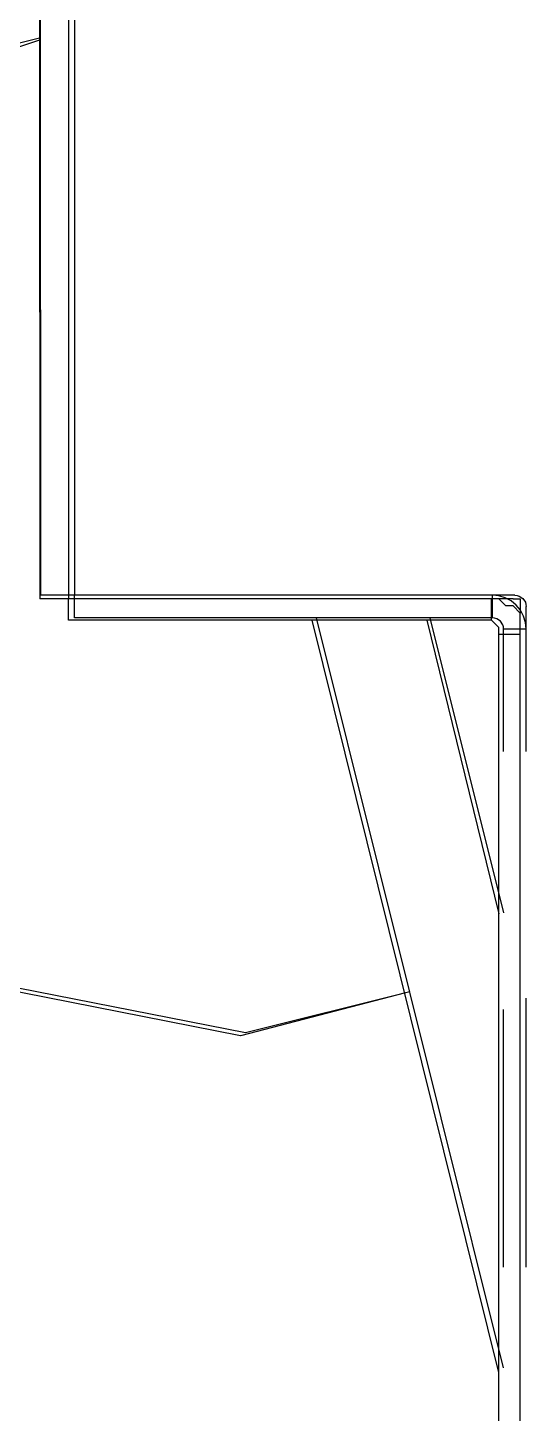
# Model space of a CAD drawing. Extents: x 3 to 592, y 5 to 207.
# Drawn here: x 86.48 to 88.93, y 58.68 to 65.5 of the extents above; entities that cross this region are included whole.
import ezdxf

# ---------------------------------------------------------------- set-up
doc = ezdxf.new("R2010")
doc.units = 0
doc.layers.get('0').update_dxf_attribs({"linetype": 'CONTINUOUS'})

msp = doc.modelspace()

# ---------------------------------------------------------------- linework, layer by layer
at = {"color": 7}
for points in [[(86.6775, 68.791667), (86.6775, 62.688611)], [(86.707451, 68.816714), (86.707451, 62.705544)], [(86.707451, 68.816714), (86.707451, 62.705544)], [(86.707451, 68.816714), (86.707451, 62.705544)], [(86.707451, 68.816714), (86.707451, 62.705544)], [(86.707451, 68.816714), (86.707451, 62.705544)], [(86.707451, 68.816714), (86.707451, 62.705544)], [(86.707451, 68.816714), (86.707451, 62.705544)], [(86.707451, 68.816714), (86.707451, 62.705544)], [(86.540799, 64.110799), (86.540799, 67.166208)], [(86.540799, 64.110799), (86.540799, 67.166208)], [(86.540799, 64.110799), (86.540799, 67.166208)], [(86.540799, 64.110799), (86.540799, 67.166208)], [(86.540799, 64.110799), (86.540799, 67.166208)], [(86.540799, 64.110799), (86.540799, 67.166208)], [(86.540799, 64.110799), (86.540799, 67.166208)], [(86.540799, 64.110799), (86.540799, 67.166208)], [(86.536389, 64.099722), (86.536389, 67.133611)], [(86.324722, 65.369722), (86.536389, 65.440278)], [(86.339116, 65.40186), (86.540904, 65.452307)], [(86.339116, 65.40186), (86.540904, 65.452307)], [(86.339116, 65.40186), (86.540904, 65.452307)], [(86.339116, 65.40186), (86.540904, 65.452307)], [(86.339116, 65.40186), (86.540904, 65.452307)], [(86.339116, 65.40186), (86.540904, 65.452307)], [(86.339116, 65.40186), (86.540904, 65.452307)], [(86.339116, 65.40186), (86.540904, 65.452307)], [(86.536389, 64.099722), (86.536389, 62.688611)], [(86.540799, 64.110799), (86.540799, 62.705686)], [(86.540799, 64.110799), (86.540799, 62.705686)], [(86.540799, 64.110799), (86.540799, 62.705686)], [(86.540799, 64.110799), (86.540799, 62.705686)], [(86.540799, 64.110799), (86.540799, 62.705686)], [(86.540799, 64.110799), (86.540799, 62.705686)], [(86.540799, 64.110799), (86.540799, 62.705686)], [(86.540799, 64.110799), (86.540799, 62.705686)], [(86.707451, 62.705615), (86.674995, 62.705615), (86.643598, 62.705615), (86.615023, 62.705615), (86.589623, 62.705615), (86.568809, 62.705615), (86.55364, 62.705615), (86.54094, 62.705615)], [(86.707451, 62.705615), (86.674995, 62.705615), (86.643598, 62.705615), (86.615023, 62.705615), (86.589623, 62.705615), (86.568809, 62.705615), (86.55364, 62.705615), (86.54094, 62.705615)], [(86.707451, 62.705615), (86.674995, 62.705615), (86.643598, 62.705615), (86.615023, 62.705615), (86.589623, 62.705615), (86.568809, 62.705615), (86.55364, 62.705615), (86.54094, 62.705615)], [(86.707451, 62.705615), (86.674995, 62.705615), (86.643598, 62.705615), (86.615023, 62.705615), (86.589623, 62.705615), (86.568809, 62.705615), (86.55364, 62.705615), (86.54094, 62.705615)], [(86.707451, 62.705615), (86.674995, 62.705615), (86.643598, 62.705615), (86.615023, 62.705615), (86.589623, 62.705615), (86.568809, 62.705615), (86.55364, 62.705615), (86.54094, 62.705615)], [(86.707451, 62.705615), (86.674995, 62.705615), (86.643598, 62.705615), (86.615023, 62.705615), (86.589623, 62.705615), (86.568809, 62.705615), (86.55364, 62.705615), (86.54094, 62.705615)], [(86.707451, 62.705615), (86.674995, 62.705615), (86.643598, 62.705615), (86.615023, 62.705615), (86.589623, 62.705615), (86.568809, 62.705615), (86.55364, 62.705615), (86.54094, 62.705615)], [(86.707451, 62.705615), (86.674995, 62.705615), (86.643598, 62.705615), (86.615023, 62.705615), (86.589623, 62.705615), (86.568809, 62.705615), (86.55364, 62.705615), (86.54094, 62.705615)], [(88.874106, 62.705615), (86.707345, 62.705615)], [(88.874106, 62.705615), (86.707345, 62.705615)], [(88.874106, 62.705615), (86.707345, 62.705615)], [(88.874106, 62.705615), (86.707345, 62.705615)], [(88.874106, 62.705615), (86.707345, 62.705615)], [(88.874106, 62.705615), (86.707345, 62.705615)], [(88.874106, 62.705615), (86.707345, 62.705615)], [(88.874106, 62.705615), (86.707345, 62.705615)], [(88.763016, 62.705615), (86.70738, 62.705615)], [(88.763016, 62.705615), (86.70738, 62.705615)], [(88.763016, 62.705615), (86.70738, 62.705615)], [(88.763016, 62.705615), (86.70738, 62.705615)], [(88.763016, 62.705615), (86.70738, 62.705615)], [(88.763016, 62.705615), (86.70738, 62.705615)], [(88.763016, 62.705615), (86.70738, 62.705615)], [(88.763016, 62.705615), (86.70738, 62.705615)], [(86.707451, 62.594525), (86.707451, 62.70565)], [(86.707451, 62.594525), (86.707451, 62.70565)], [(86.707451, 62.594525), (86.707451, 62.70565)], [(86.707451, 62.594525), (86.707451, 62.70565)], [(86.707451, 62.594525), (86.707451, 62.70565)], [(86.707451, 62.594525), (86.707451, 62.70565)], [(86.707451, 62.594525), (86.707451, 62.70565)], [(86.707451, 62.594525), (86.707451, 62.70565)], [(88.763016, 62.594525), (88.763016, 62.70565)], [(88.763016, 62.594525), (88.763016, 62.70565)], [(88.763016, 62.594525), (88.763016, 62.70565)], [(88.763016, 62.594525), (88.763016, 62.70565)], [(88.763016, 62.594525), (88.763016, 62.70565)], [(88.763016, 62.594525), (88.763016, 62.70565)], [(88.763016, 62.594525), (88.763016, 62.70565)], [(88.763016, 62.594525), (88.763016, 62.70565)], [(88.929669, 62.538963), (88.926494, 62.571418), (88.916969, 62.602816), (88.901446, 62.631391), (88.880985, 62.656791), (88.855585, 62.677604), (88.826657, 62.692774), (88.795613, 62.702299), (88.763158, 62.705474)], [(88.929669, 62.538963), (88.926494, 62.571418), (88.916969, 62.602816), (88.901446, 62.631391), (88.880985, 62.656791), (88.855585, 62.677604), (88.826657, 62.692774), (88.795613, 62.702299), (88.763158, 62.705474)], [(88.929669, 62.538963), (88.926494, 62.571418), (88.916969, 62.602816), (88.901446, 62.631391), (88.880985, 62.656791), (88.855585, 62.677604), (88.826657, 62.692774), (88.795613, 62.702299), (88.763158, 62.705474)], [(88.929669, 62.538963), (88.926494, 62.571418), (88.916969, 62.602816), (88.901446, 62.631391), (88.880985, 62.656791), (88.855585, 62.677604), (88.826657, 62.692774), (88.795613, 62.702299), (88.763158, 62.705474)], [(88.929669, 62.538963), (88.926494, 62.571418), (88.916969, 62.602816), (88.901446, 62.631391), (88.880985, 62.656791), (88.855585, 62.677604), (88.826657, 62.692774), (88.795613, 62.702299), (88.763158, 62.705474)], [(88.929669, 62.538963), (88.926494, 62.571418), (88.916969, 62.602816), (88.901446, 62.631391), (88.880985, 62.656791), (88.855585, 62.677604), (88.826657, 62.692774), (88.795613, 62.702299), (88.763158, 62.705474)], [(88.929669, 62.538963), (88.926494, 62.571418), (88.916969, 62.602816), (88.901446, 62.631391), (88.880985, 62.656791), (88.855585, 62.677604), (88.826657, 62.692774), (88.795613, 62.702299), (88.763158, 62.705474)], [(88.929669, 62.538963), (88.926494, 62.571418), (88.916969, 62.602816), (88.901446, 62.631391), (88.880985, 62.656791), (88.855585, 62.677604), (88.826657, 62.692774), (88.795613, 62.702299), (88.763158, 62.705474)], [(88.874106, 62.705615), (88.885042, 62.704557), (88.895273, 62.701382), (88.913264, 62.689387), (88.925612, 62.671396), (88.928434, 62.660812), (88.929845, 62.650229)], [(88.874106, 62.705615), (88.885042, 62.704557), (88.895273, 62.701382), (88.913264, 62.689387), (88.925612, 62.671396), (88.928434, 62.660812), (88.929845, 62.650229)], [(88.874106, 62.705615), (88.885042, 62.704557), (88.895273, 62.701382), (88.913264, 62.689387), (88.925612, 62.671396), (88.928434, 62.660812), (88.929845, 62.650229)], [(88.874106, 62.705615), (88.885042, 62.704557), (88.895273, 62.701382), (88.913264, 62.689387), (88.925612, 62.671396), (88.928434, 62.660812), (88.929845, 62.650229)], [(88.874106, 62.705615), (88.885042, 62.704557), (88.895273, 62.701382), (88.913264, 62.689387), (88.925612, 62.671396), (88.928434, 62.660812), (88.929845, 62.650229)], [(88.874106, 62.705615), (88.885042, 62.704557), (88.895273, 62.701382), (88.913264, 62.689387), (88.925612, 62.671396), (88.928434, 62.660812), (88.929845, 62.650229)], [(88.874106, 62.705615), (88.885042, 62.704557), (88.895273, 62.701382), (88.913264, 62.689387), (88.925612, 62.671396), (88.928434, 62.660812), (88.929845, 62.650229)], [(88.874106, 62.705615), (88.885042, 62.704557), (88.895273, 62.701382), (88.913264, 62.689387), (88.925612, 62.671396), (88.928434, 62.660812), (88.929845, 62.650229)], [(86.6775, 62.688611), (86.642222, 62.688611), (86.606944, 62.688611), (86.571667, 62.688611), (86.536389, 62.688611)], [(86.6775, 62.582778), (86.6775, 62.688611)], [(88.758889, 62.688611), (86.6775, 62.688611)], [(88.864722, 62.688611), (86.6775, 62.688611)], [(88.758889, 62.582778), (88.758889, 62.688611)], [(88.9, 62.512222), (88.9, 62.5475), (88.9, 62.582778), (88.9, 62.618056), (88.864722, 62.653333), (88.829444, 62.653333), (88.794167, 62.688611), (88.758889, 62.688611)], [(88.864722, 62.688611), (88.9, 62.688611), (88.9, 62.653333), (88.9, 62.618056)], [(88.929669, 61.991699), (88.929669, 62.649982)], [(88.929669, 61.991699), (88.929669, 62.649982)], [(88.929669, 61.991699), (88.929669, 62.649982)], [(88.929669, 61.991699), (88.929669, 62.649982)], [(88.929669, 61.991699), (88.929669, 62.649982)], [(88.929669, 61.991699), (88.929669, 62.649982)], [(88.929669, 61.991699), (88.929669, 62.649982)], [(88.929669, 61.991699), (88.929669, 62.649982)], [(88.758889, 62.582778), (86.6775, 62.582778)], [(88.763016, 62.594525), (86.70738, 62.594525)], [(88.763016, 62.594525), (86.70738, 62.594525)], [(88.763016, 62.594525), (86.70738, 62.594525)], [(88.763016, 62.594525), (86.70738, 62.594525)], [(88.763016, 62.594525), (86.70738, 62.594525)], [(88.763016, 62.594525), (86.70738, 62.594525)], [(88.763016, 62.594525), (86.70738, 62.594525)], [(88.763016, 62.594525), (86.70738, 62.594525)], [(88.794167, 58.878611), (87.876944, 62.582778)], [(88.818579, 58.902), (87.897829, 62.594525)], [(88.818579, 58.902), (87.897829, 62.594525)], [(88.818579, 58.902), (87.897829, 62.594525)], [(88.818579, 58.902), (87.897829, 62.594525)], [(88.818579, 58.902), (87.897829, 62.594525)], [(88.818579, 58.902), (87.897829, 62.594525)], [(88.818579, 58.902), (87.897829, 62.594525)], [(88.818579, 58.902), (87.897829, 62.594525)], [(88.441389, 62.582778), (88.794167, 61.136389)], [(88.45617, 62.594525), (88.818473, 61.141081)], [(88.45617, 62.594525), (88.818473, 61.141081)], [(88.45617, 62.594525), (88.818473, 61.141081)], [(88.45617, 62.594525), (88.818473, 61.141081)], [(88.45617, 62.594525), (88.818473, 61.141081)], [(88.45617, 62.594525), (88.818473, 61.141081)], [(88.45617, 62.594525), (88.818473, 61.141081)], [(88.45617, 62.594525), (88.818473, 61.141081)], [(88.794167, 62.512222), (88.794167, 62.5475), (88.758889, 62.582778)], [(88.818579, 62.538963), (88.817521, 62.549899), (88.814346, 62.560129), (88.802351, 62.578121), (88.784359, 62.590116), (88.773776, 62.593291), (88.76284, 62.594349)], [(88.818579, 62.538963), (88.817521, 62.549899), (88.814346, 62.560129), (88.802351, 62.578121), (88.784359, 62.590116), (88.773776, 62.593291), (88.76284, 62.594349)], [(88.818579, 62.538963), (88.817521, 62.549899), (88.814346, 62.560129), (88.802351, 62.578121), (88.784359, 62.590116), (88.773776, 62.593291), (88.76284, 62.594349)], [(88.818579, 62.538963), (88.817521, 62.549899), (88.814346, 62.560129), (88.802351, 62.578121), (88.784359, 62.590116), (88.773776, 62.593291), (88.76284, 62.594349)], [(88.818579, 62.538963), (88.817521, 62.549899), (88.814346, 62.560129), (88.802351, 62.578121), (88.784359, 62.590116), (88.773776, 62.593291), (88.76284, 62.594349)], [(88.818579, 62.538963), (88.817521, 62.549899), (88.814346, 62.560129), (88.802351, 62.578121), (88.784359, 62.590116), (88.773776, 62.593291), (88.76284, 62.594349)], [(88.818579, 62.538963), (88.817521, 62.549899), (88.814346, 62.560129), (88.802351, 62.578121), (88.784359, 62.590116), (88.773776, 62.593291), (88.76284, 62.594349)], [(88.818579, 62.538963), (88.817521, 62.549899), (88.814346, 62.560129), (88.802351, 62.578121), (88.784359, 62.590116), (88.773776, 62.593291), (88.76284, 62.594349)], [(88.9, 54.962778), (88.9, 62.618056)], [(88.9, 62.512222), (88.794167, 62.512222)], [(88.794167, 54.962778), (88.794167, 62.512222)], [(88.929669, 62.538963), (88.818544, 62.538963)], [(88.929669, 62.538963), (88.818544, 62.538963)], [(88.929669, 62.538963), (88.818544, 62.538963)], [(88.929669, 62.538963), (88.818544, 62.538963)], [(88.929669, 62.538963), (88.818544, 62.538963)], [(88.929669, 62.538963), (88.818544, 62.538963)], [(88.929669, 62.538963), (88.818544, 62.538963)], [(88.929669, 62.538963), (88.818544, 62.538963)], [(88.818579, 61.936312), (88.818579, 62.538857)], [(88.818579, 61.936312), (88.818579, 62.538857)], [(88.818579, 61.936312), (88.818579, 62.538857)], [(88.818579, 61.936312), (88.818579, 62.538857)], [(88.818579, 61.936312), (88.818579, 62.538857)], [(88.818579, 61.936312), (88.818579, 62.538857)], [(88.818579, 61.936312), (88.818579, 62.538857)], [(88.818579, 61.936312), (88.818579, 62.538857)], [(88.9, 54.962778), (88.9, 62.512222)], [(88.929669, 61.936312), (88.929669, 62.538857)], [(88.929669, 61.936312), (88.929669, 62.538857)], [(88.929669, 61.936312), (88.929669, 62.538857)], [(88.929669, 61.936312), (88.929669, 62.538857)], [(88.929669, 61.936312), (88.929669, 62.538857)], [(88.929669, 61.936312), (88.929669, 62.538857)], [(88.929669, 61.936312), (88.929669, 62.538857)], [(88.929669, 61.936312), (88.929669, 62.538857)], [(87.524167, 60.536667), (85.019444, 61.030556)], [(87.54872, 60.55039), (85.026359, 61.046748)], [(87.54872, 60.55039), (85.026359, 61.046748)], [(87.54872, 60.55039), (85.026359, 61.046748)], [(87.54872, 60.55039), (85.026359, 61.046748)], [(87.54872, 60.55039), (85.026359, 61.046748)], [(87.54872, 60.55039), (85.026359, 61.046748)], [(87.54872, 60.55039), (85.026359, 61.046748)], [(87.54872, 60.55039), (85.026359, 61.046748)], [(88.335556, 60.748333), (87.524167, 60.536667)], [(88.357322, 60.752002), (87.548755, 60.550566)], [(88.357322, 60.752002), (87.548755, 60.550566)], [(88.357322, 60.752002), (87.548755, 60.550566)], [(88.357322, 60.752002), (87.548755, 60.550566)], [(88.357322, 60.752002), (87.548755, 60.550566)], [(88.357322, 60.752002), (87.548755, 60.550566)], [(88.357322, 60.752002), (87.548755, 60.550566)], [(88.357322, 60.752002), (87.548755, 60.550566)], [(88.818579, 59.396312), (88.818579, 60.666313)], [(88.818579, 59.396312), (88.818579, 60.666313)], [(88.818579, 59.396312), (88.818579, 60.666313)], [(88.818579, 59.396312), (88.818579, 60.666313)], [(88.818579, 59.396312), (88.818579, 60.666313)], [(88.818579, 59.396312), (88.818579, 60.666313)], [(88.818579, 59.396312), (88.818579, 60.666313)], [(88.818579, 59.396312), (88.818579, 60.666313)], [(88.929669, 59.451699), (88.929669, 60.721699)], [(88.929669, 59.451699), (88.929669, 60.721699)], [(88.929669, 59.451699), (88.929669, 60.721699)], [(88.929669, 59.451699), (88.929669, 60.721699)], [(88.929669, 59.451699), (88.929669, 60.721699)], [(88.929669, 59.451699), (88.929669, 60.721699)], [(88.929669, 59.451699), (88.929669, 60.721699)], [(88.929669, 59.451699), (88.929669, 60.721699)], [(88.929669, 59.396312), (88.929669, 60.666313)], [(88.929669, 59.396312), (88.929669, 60.666313)], [(88.929669, 59.396312), (88.929669, 60.666313)], [(88.929669, 59.396312), (88.929669, 60.666313)], [(88.929669, 59.396312), (88.929669, 60.666313)], [(88.929669, 59.396312), (88.929669, 60.666313)], [(88.929669, 59.396312), (88.929669, 60.666313)], [(88.929669, 59.396312), (88.929669, 60.666313)]]:
    msp.add_lwpolyline(points, dxfattribs=at)

doc.saveas('drawing.dxf')
